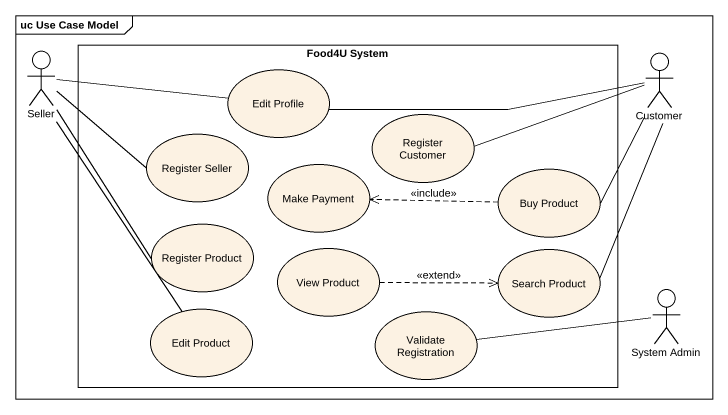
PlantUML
@startuml
mainframe uc Use Case Model
actor Seller
rectangle "Food4U System" as Food4U_System {
  usecase "Edit Profile" as Edit_Profile
  usecase "Register Seller" as Register_Seller
  usecase "Register Customer" as Register_Customer
  usecase "Make Payment" as Make_Payment
  usecase "Buy Product" as Buy_Product
  usecase "Register Product" as Register_Product
  usecase "View Product" as View_Product
  usecase "Search Product" as Search_Product
  usecase "Edit Product" as Edit_Product
  usecase "Validate Registration" as Validate_Registration
}
actor Customer
actor "System Admin" as System_Admin
Seller -right- Edit_Profile
Seller -right- Register_Seller
Seller -- Register_Product
Seller -- Edit_Product
Customer -left- Edit_Profile
Customer -left- Register_Customer
Customer -- Buy_Product
Customer -- Search_Product
Buy_Product .left.> Make_Payment : <<include>>
View_Product .right.> Search_Product : <<extend>>
System_Admin -left- Validate_Registration
@enduml
